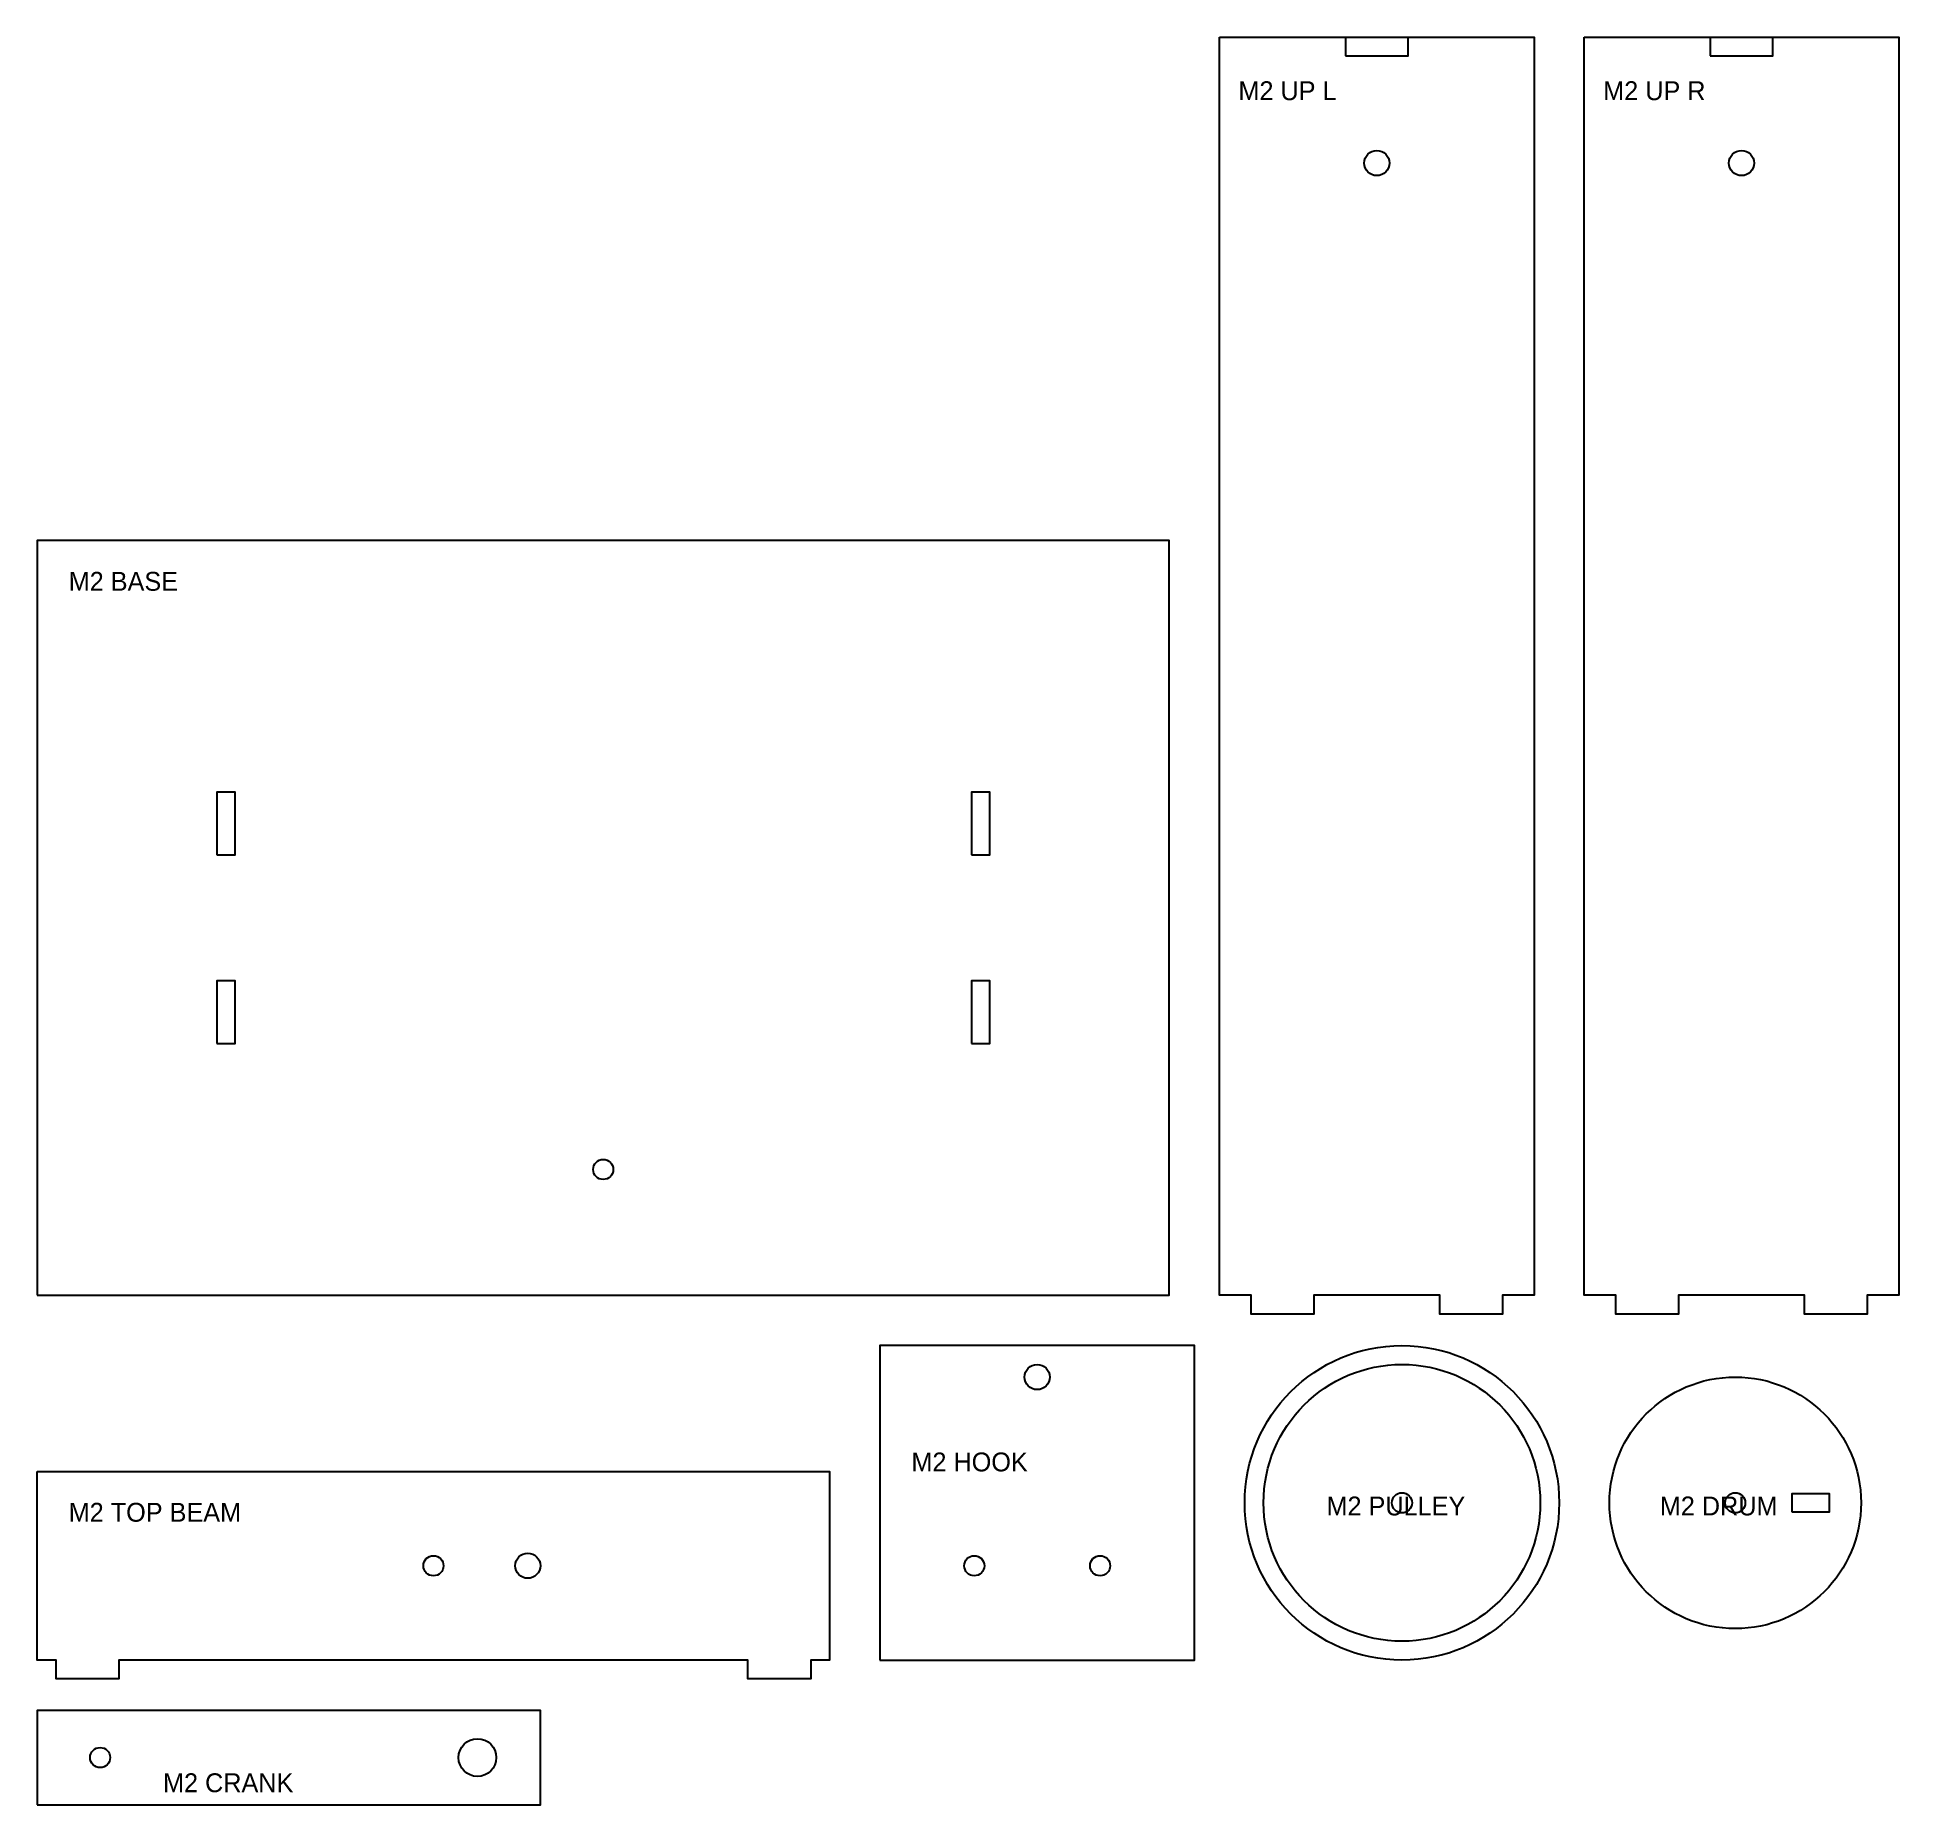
# Model space of a CAD drawing. Header units: metres. Extents: x 0 to 296, y -81 to 200.
import ezdxf

# ---------------------------------------------------------------- set-up
doc = ezdxf.new("R2010")
doc.units = ezdxf.units.M
doc.layers.add('CUTS', color=7, linetype='Continuous')
doc.layers.add('ENGRAVE', color=1, linetype='Continuous')

msp = doc.modelspace()

# ---------------------------------------------------------------- linework, layer by layer
at = {"layer": 'CUTS'}
for points in [[(188, 200), (238, 200), (238, 0), (233, 0), (233, -3), (223, -3), (223, 0), (203, 0), (203, -3), (193, -3), (193, 0), (188, 0)], [(208, 197.05), (218, 197.05), (218, 199.95), (208, 199.95)], [(246, 200), (296, 200), (296, 0), (291, 0), (291, -3), (281, -3), (281, 0), (261, 0), (261, -3), (251, -3), (251, 0), (246, 0)], [(266, 197.05), (276, 197.05), (276, 199.95), (266, 199.95)], [(0, 0), (180, 0), (180, 120), (0, 120)], [(28.55, 70), (31.45, 70), (31.45, 80), (28.55, 80)], [(148.55, 70), (151.45, 70), (151.45, 80), (148.55, 80)], [(28.55, 40), (31.45, 40), (31.45, 50), (28.55, 50)], [(148.55, 40), (151.45, 40), (151.45, 50), (148.55, 50)], [(134, -58), (184, -58), (184, -8), (134, -8)], [(0, -28), (126, -28), (126, -58), (123, -58), (123, -61), (113, -61), (113, -58), (13, -58), (13, -61), (3, -61), (3, -58), (0, -58)], [(279, -34.45), (285, -34.45), (285, -31.55), (279, -31.55)], [(0, -81), (80, -81), (80, -66), (0, -66)]]:
    msp.add_lwpolyline(points, close=True, dxfattribs=at)
for centre, radius in [((213, 180), 2), ((271, 180), 2), ((90, 20), 1.6), ((217, -33), 25), ((159, -13), 2), ((270, -33), 20), ((217, -33), 1.6), ((270, -33), 1.6), ((63, -43), 1.6), ((78, -43), 2), ((149, -43), 1.6), ((169, -43), 1.6), ((70, -73.5), 3), ((10, -73.5), 1.6)]:
    msp.add_circle(centre, radius, dxfattribs=at)
at = {"layer": 'ENGRAVE'}
msp.add_circle((217, -33), 22, dxfattribs=at)

# ---------------------------------------------------------------- texts
for s, p in [('M2 UP L', (191, 190)), ('M2 UP R', (249, 190)), ('M2 BASE', (5, 112)), ('M2 HOOK', (139, -28)), ('M2 PULLEY', (205, -35)), ('M2 DRUM', (258, -35)), ('M2 TOP BEAM', (5, -36)), ('M2 CRANK', (20, -79))]:
    msp.add_text(s, height=3, dxfattribs=at).set_placement(p)

doc.saveas('drawing.dxf')
